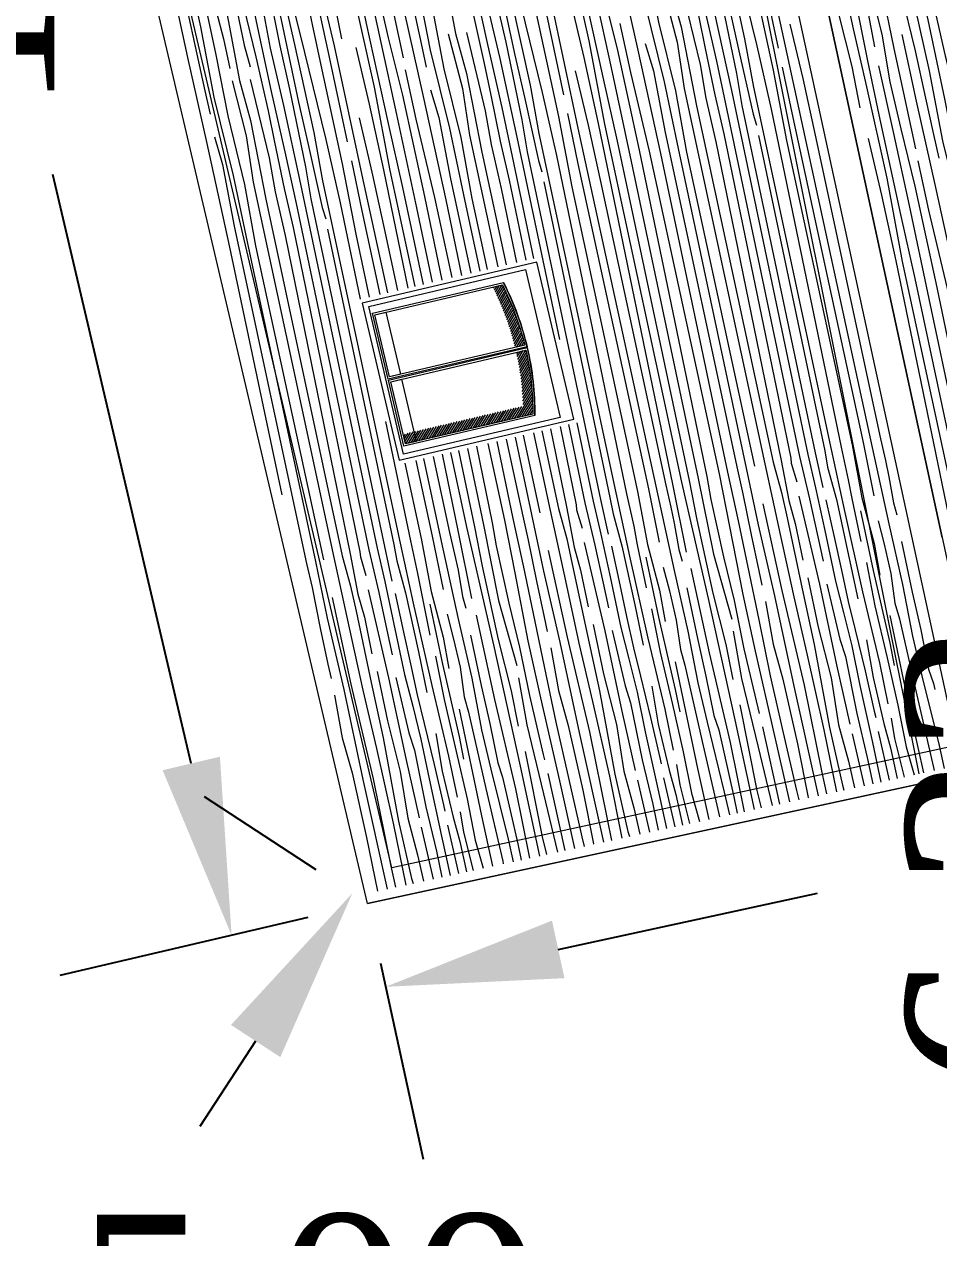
# Model space of a CAD drawing. Header units: millimetres. Extents: x -17502 to -16646, y 1856 to 2034.
# Drawn here: x -17043.692 to -17042.76, y 1866.048 to 1867.286 of the extents above; entities that cross this region are included whole.
import ezdxf

# ---------------------------------------------------------------- set-up
doc = ezdxf.new("R2010")
doc.units = ezdxf.units.MM
doc.layers.get('0').update_dxf_attribs({"lineweight": 9})
doc.layers.get('Defpoints').update_dxf_attribs({"lineweight": 9})
doc.layers.add('blocs', color=7, linetype='Continuous')
doc.styles.get("Standard").update_dxf_attribs({"font": 'times.ttf'})
doc.dimstyles.get("Standard").update_dxf_attribs({"dimtxt": 0.18, "dimasz": 0.18, "dimexe": 0.18, "dimexo": 0.0625, "dimgap": 0.09, "dimtad": 0, "dimtih": 1, "dimtoh": 1, "dimzin": 0, "dimdsep": 46, "dimtxsty": 'Standard', "dimcen": 0.09, "dimadec": 0, "dimazin": 0, "dimtfac": 1, "dimtofl": 0, "dimtmove": 0, "dimatfit": 3, "dimfxl": 1, "dimtolj": 1, "dimtzin": 0, "dimarcsym": 0})
picture_1 = doc.add_image_def('image4.jpg', size_in_pixel=(1012, 939))

# ---------------------------------------------------------------- blocks, each defined once
blk = doc.blocks.new('*D489')
at = {"color": 0, "lineweight": -2, "transparency": 16777216}
for p, q in [((-17047.9288, 1868.2725), (-17048.5349, 1867.3979)), ((-17048.2844, 1867.4434), (-17046.349, 1866.1021)), ((-17043.889, 1864.3972), (-17045.8243, 1865.7384)), ((-17043.2375, 1865.0212), (-17043.8436, 1864.1467))]:
    blk.add_line(p, q, dxfattribs=at)
at = {"color": 0, "lineweight": 9, "transparency": 16777216}
for points in [[(-17048.2673, 1867.468), (-17048.3015, 1867.4187), (-17048.4323, 1867.5459)], [(-17043.8719, 1864.4218), (-17043.9061, 1864.3725), (-17043.741, 1864.2946)]]:
    blk.add_solid(points, dxfattribs=at)
at = {"layer": 'Defpoints', "color": 0, "lineweight": 9, "transparency": 16777216}
for p in [(-17047.8932, 1868.3239), (-17048.4323, 1867.5459), (-17043.2019, 1865.0726)]:
    blk.add_point(p, dxfattribs=at)
at = {"color": 0, "lineweight": 9, "transparency": 16777216, "insert": (-17046.0867, 1865.9203), "char_height": 0.18, "attachment_point": 5}
blk.add_mtext('\\A1;env 28.50', dxfattribs=at)
blk = doc.blocks.new('*D498')
at = {"color": 0, "lineweight": -2, "transparency": 16777216}
for p, q in [((-17042.0849, 1866.598), (-17042.0416, 1866.398)), ((-17042.2557, 1866.5358), (-17042.5199, 1866.4786)), ((-17043.1478, 1866.3425), (-17042.8836, 1866.3998)), ((-17043.329, 1866.3285), (-17043.2856, 1866.1285))]:
    blk.add_line(p, q, dxfattribs=at)
at = {"color": 0, "lineweight": 9, "transparency": 16777216}
for points in [[(-17042.262, 1866.5652), (-17042.2493, 1866.5065), (-17042.0797, 1866.574)], [(-17043.1542, 1866.3719), (-17043.1415, 1866.3132), (-17043.3238, 1866.3044)]]:
    blk.add_solid(points, dxfattribs=at)
at = {"layer": 'Defpoints', "color": 0, "lineweight": 9, "transparency": 16777216}
for p in [(-17042.0982, 1866.6591), (-17043.3422, 1866.3895), (-17043.3238, 1866.3044)]:
    blk.add_point(p, dxfattribs=at)
at = {"color": 0, "lineweight": 9, "transparency": 16777216, "insert": (-17042.7017, 1866.4392), "char_height": 0.18, "attachment_point": 5, "rotation": 90}
blk.add_mtext('\\A1;6.33', dxfattribs=at)
blk = doc.blocks.new('*D499')
at = {"color": 0, "lineweight": -2, "transparency": 16777216}
for p, q in [((-17043.9405, 1868.6626), (-17044.1935, 1868.6032)), ((-17043.9771, 1868.4691), (-17043.836, 1867.8684)), ((-17043.522, 1866.5322), (-17043.6632, 1867.1329)), ((-17043.403, 1866.3752), (-17043.6561, 1866.3158))]:
    blk.add_line(p, q, dxfattribs=at)
at = {"color": 0, "lineweight": 9, "transparency": 16777216}
for points in [[(-17044.0063, 1868.4623), (-17043.9479, 1868.476), (-17044.0183, 1868.6444)], [(-17043.5512, 1866.5253), (-17043.4928, 1866.5391), (-17043.4809, 1866.357)]]:
    blk.add_solid(points, dxfattribs=at)
at = {"layer": 'Defpoints', "color": 0, "lineweight": 9, "transparency": 16777216}
for p in [(-17043.8796, 1868.6769), (-17044.0183, 1868.6444), (-17043.3422, 1866.3895)]:
    blk.add_point(p, dxfattribs=at)
at = {"color": 0, "lineweight": 9, "transparency": 16777216, "insert": (-17043.7496, 1867.5007), "char_height": 0.18, "attachment_point": 5, "rotation": 90}
blk.add_mtext('\\A1;11.69', dxfattribs=at)
blk = doc.blocks.new('*D520')
at = {"color": 0, "lineweight": -2, "transparency": 16777216}
for p, q in [((-17043.3945, 1866.4238), (-17043.5085, 1866.4983)), ((-17043.4564, 1866.2491), (-17043.5134, 1866.1619)), ((-17043.8082, 1865.7111), (-17043.7512, 1865.7983)), ((-17043.9434, 1865.5845), (-17044.0574, 1865.659))]:
    blk.add_line(p, q, dxfattribs=at)
at = {"color": 0, "lineweight": 9, "transparency": 16777216}
for points in [[(-17043.4815, 1866.2655), (-17043.4312, 1866.2327), (-17043.3578, 1866.3998)], [(-17043.8333, 1865.7276), (-17043.7831, 1865.6947), (-17043.9067, 1865.5605)]]:
    blk.add_solid(points, dxfattribs=at)
at = {"layer": 'Defpoints', "color": 0, "lineweight": 9, "transparency": 16777216}
for p in [(-17043.3422, 1866.3895), (-17043.9067, 1865.5605), (-17043.8911, 1865.5503)]:
    blk.add_point(p, dxfattribs=at)
at = {"color": 0, "lineweight": 9, "transparency": 16777216, "insert": (-17043.6323, 1865.9801), "char_height": 0.18, "attachment_point": 5}
blk.add_mtext('\\A1;env 5.00', dxfattribs=at)

msp = doc.modelspace()

# ---------------------------------------------------------------- hatches: boundary and pattern name
at = {"lineweight": 9}
h = msp.add_hatch(dxfattribs=at)
h.set_pattern_fill('ANSI31', color=252, scale=0.000602858, angle=193.2219, style=0)
h.set_pattern_definition([(238.221880835, (-18271.3973924, 5704.4939485), (0.0016271413906, -0.0010080103321), [])])
edge = h.paths.add_edge_path()
edge.add_line((-17043.182, 1866.9588), (-17043.1917, 1866.9565))
edge.add_arc((-17043.4669, 1866.8893), 0.2833, 13.7299, 27.0492)
edge.add_line((-17043.2146, 1867.0181), (-17043.2048, 1867.0204))
edge.add_arc((-17043.4614, 1866.8906), 0.2876, 13.7223, 26.8388, ccw=False)
edge = h.paths.add_edge_path()
edge.add_arc((-17043.4614, 1866.8906), 0.2876, -0.395, 12.7214, ccw=False)
edge.add_line((-17043.1738, 1866.8886), (-17043.3037, 1866.8581))
edge.add_line((-17043.3037, 1866.8581), (-17043.306, 1866.8679))
edge.add_line((-17043.306, 1866.8679), (-17043.1837, 1866.8966))
edge.add_arc((-17043.4669, 1866.8893), 0.2833, 1.4784, 12.7139)
edge.add_line((-17043.1905, 1866.9517), (-17043.1809, 1866.9539))

# ---------------------------------------------------------------- linework, layer by layer
for points in [[(-17042.7564, 1866.7627), (-17043.1679, 1868.662), (-17043.0811, 1868.7632), (-17041.7244, 1869.0349), (-17041.6435, 1868.6311), (-17041.5948, 1868.6409), (-17041.5938, 1868.6359), (-17042.4349, 1868.4633), (-17042.0982, 1866.6591), (-17042.7055, 1866.5275), (-17042.7296, 1866.6388)], [(-17042.7564, 1866.7627), (-17042.7055, 1866.5275), (-17042.1277, 1866.6527), (-17042.4662, 1868.4667), (-17043.0879, 1868.7552), (-17043.1679, 1868.662), (-17042.7564, 1866.7627)], [(-17042.4222, 1868.2226), (-17042.1347, 1866.682), (-17043.3175, 1866.4257), (-17043.8635, 1868.7495)], [(-17043.2061, 1868.6486), (-17042.7801, 1866.5216)], [(-17043.3422, 1866.3895), (-17042.0982, 1866.6591)]]:
    msp.add_lwpolyline(points, dxfattribs=at)
for points in [[(-17043.1974, 1868.6556), (-17042.7349, 1866.5211), (-17043.3422, 1866.3895), (-17043.8796, 1868.6769), (-17043.8459, 1868.6766), (-17043.7989, 1868.6831), (-17043.7614, 1868.6946), (-17043.7223, 1868.7135), (-17043.6945, 1868.732), (-17043.6693, 1868.7538), (-17043.6497, 1868.775), (-17043.6266, 1868.8074), (-17043.6137, 1868.8312), (-17043.6071, 1868.846), (-17043.1974, 1868.6556)], [(-17043.1321, 1866.8835), (-17043.1697, 1867.0435), (-17043.3478, 1867.0017), (-17043.3102, 1866.8417)], [(-17043.1813, 1867.0359), (-17043.1459, 1866.8852), (-17043.3056, 1866.8477), (-17043.341, 1866.9984)], [(-17043.3235, 1866.9925), (-17043.3086, 1866.9291), (-17043.3198, 1866.9265), (-17043.3347, 1866.9899)], [(-17043.3075, 1866.9242), (-17043.2926, 1866.8607), (-17043.3037, 1866.8581), (-17043.3186, 1866.9216)]]:
    msp.add_lwpolyline(points, close=True, dxfattribs=at)
for points in [[(-17043.2037, 1867.0228, -0.06042), (-17043.1796, 1866.9573), (-17043.3213, 1866.924), (-17043.3371, 1866.9914)], [(-17043.2048, 1867.0204, -0.057294), (-17043.182, 1866.9588), (-17043.3198, 1866.9265), (-17043.3347, 1866.9899)], [(-17043.1794, 1866.9563, -0.06042), (-17043.1718, 1866.887), (-17043.3052, 1866.8557), (-17043.321, 1866.9231)], [(-17043.1809, 1866.9539, -0.057294), (-17043.1738, 1866.8886), (-17043.3037, 1866.8581), (-17043.3186, 1866.9216)]]:
    msp.add_lwpolyline(points, format="xyb", close=True, dxfattribs=at)
msp.add_arc((-17043.4614, 1866.8906), 0.2896, 359.292, 27.1518, dxfattribs=at)
at = {"layer": 'blocs', "lineweight": 9}
for points in [[(-17043.0554, 1867.9051), (-17043.0384, 1867.8271), (-17043.0245, 1867.7653), (-17043.0144, 1867.7125), (-17043.0047, 1867.6723), (-17042.9873, 1867.601), (-17042.9756, 1867.5495), (-17042.961, 1867.478), (-17042.9562, 1867.441), (-17042.9371, 1867.3597), (-17042.9088, 1867.2277), (-17042.8278, 1866.8545)], [(-17043.1563, 1867.8902), (-17043.1478, 1867.8591), (-17043.1422, 1867.8335), (-17043.1268, 1867.7608), (-17043.1145, 1867.7043), (-17043.0989, 1867.6194), (-17043.0856, 1867.5607), (-17043.0717, 1867.5139), (-17043.0645, 1867.468), (-17043.0617, 1867.4574), (-17043.0484, 1867.4025), (-17043.0452, 1867.3858), (-17043.0336, 1867.3241), (-17043.0224, 1867.2834), (-17043.0068, 1867.2031), (-17042.9287, 1866.8395)], [(-17043.1838, 1867.8842), (-17043.1717, 1867.8263), (-17043.1549, 1867.7538), (-17043.1354, 1867.6618), (-17043.1105, 1867.5497), (-17043.093, 1867.4672), (-17043.0733, 1867.379), (-17043.0596, 1867.3073), (-17043.0398, 1867.2275), (-17043.0255, 1867.1596), (-17042.9562, 1866.8335)], [(-17043.2499, 1867.8698), (-17043.2225, 1867.7512), (-17043.1955, 1867.6273), (-17043.1739, 1867.528), (-17043.1507, 1867.4216), (-17043.1373, 1867.3624), (-17043.1165, 1867.2694), (-17043.1007, 1867.1844), (-17043.0222, 1866.8192)], [(-17043.2742, 1867.8578), (-17043.2572, 1867.7797), (-17043.2433, 1867.7179), (-17043.2332, 1867.6652), (-17043.2235, 1867.625), (-17043.2061, 1867.5536), (-17043.1944, 1867.5021), (-17043.1798, 1867.4306), (-17043.175, 1867.3936), (-17043.1559, 1867.3123), (-17043.1277, 1867.1803), (-17043.0466, 1866.8072)], [(-17043.4027, 1867.8368), (-17043.3905, 1867.7789), (-17043.3738, 1867.7065), (-17043.3542, 1867.6144), (-17043.3294, 1867.5024), (-17043.3119, 1867.4199), (-17043.2922, 1867.3316), (-17043.2784, 1867.2599), (-17043.2587, 1867.1801), (-17043.2444, 1867.1123), (-17043.2278, 1867.0344)], [(-17043.3752, 1867.8428), (-17043.3666, 1867.8118), (-17043.3611, 1867.7862), (-17043.3457, 1867.7134), (-17043.3334, 1867.6569), (-17043.3177, 1867.572), (-17043.3045, 1867.5133), (-17043.2905, 1867.4666), (-17043.2834, 1867.4207), (-17043.2806, 1867.41), (-17043.2672, 1867.3552), (-17043.264, 1867.3385), (-17043.2525, 1867.2768), (-17043.2413, 1867.236), (-17043.2257, 1867.1558), (-17043.2009, 1867.0407)], [(-17043.4301, 1867.8308), (-17043.4198, 1867.7772), (-17043.4063, 1867.7078), (-17043.3937, 1867.6499), (-17043.3742, 1867.5652), (-17043.3568, 1867.488), (-17043.3406, 1867.4159), (-17043.3283, 1867.3544), (-17043.3156, 1867.296), (-17043.306, 1867.252)], [(-17043.4687, 1867.8224), (-17043.4414, 1867.7038), (-17043.4144, 1867.58), (-17043.3928, 1867.4807), (-17043.3696, 1867.3742), (-17043.3562, 1867.3151), (-17043.3354, 1867.222), (-17043.3196, 1867.137), (-17043.2942, 1867.0188)], [(-17042.9076, 1867.738), (-17042.8973, 1867.6844), (-17042.8838, 1867.6149), (-17042.8712, 1867.5571), (-17042.8517, 1867.4724), (-17042.8344, 1867.3952), (-17042.8181, 1867.3231), (-17042.8058, 1867.2616), (-17042.7931, 1867.2032), (-17042.7835, 1867.1592)], [(-17042.8802, 1867.744), (-17042.868, 1867.6861), (-17042.8513, 1867.6136), (-17042.8317, 1867.5216), (-17042.8069, 1867.4096), (-17042.7894, 1867.3271), (-17042.7697, 1867.2388), (-17042.7559, 1867.1671), (-17042.7362, 1867.0873), (-17042.7219, 1867.0195), (-17042.6712, 1866.7811)], [(-17042.8613, 1867.7481), (-17042.8457, 1867.6763), (-17042.8318, 1867.6126), (-17042.8179, 1867.5532), (-17042.8009, 1867.477), (-17042.7878, 1867.4127), (-17042.7661, 1867.3108), (-17042.7532, 1867.2539), (-17042.7463, 1867.2264), (-17042.7398, 1867.1964)], [(-17042.9462, 1867.7296), (-17042.9189, 1867.611), (-17042.8919, 1867.4871), (-17042.8703, 1867.3878), (-17042.8471, 1867.2814), (-17042.8337, 1867.2223), (-17042.8129, 1867.1292), (-17042.7971, 1867.0442), (-17042.7375, 1866.7668)], [(-17043.0611, 1867.7089), (-17043.0546, 1867.6704), (-17043.0434, 1867.6235), (-17043.0366, 1867.5987), (-17043.0219, 1867.5314), (-17043.0197, 1867.5126), (-17043.0073, 1867.4556), (-17042.9912, 1867.386), (-17042.9734, 1867.302), (-17042.9636, 1867.259), (-17042.949, 1867.1946), (-17042.9456, 1867.1831)], [(-17043.2799, 1867.6616), (-17043.2734, 1867.623), (-17043.2623, 1867.5761), (-17043.2555, 1867.5513), (-17043.2408, 1867.484), (-17043.2386, 1867.4653), (-17043.2262, 1867.4083), (-17043.2101, 1867.3386), (-17043.1922, 1867.2547), (-17043.1824, 1867.2117), (-17043.1679, 1867.1472), (-17043.1645, 1867.1357)], [(-17043.1903, 1867.6425), (-17043.1728, 1867.5551), (-17043.1549, 1867.4824), (-17043.1361, 1867.389), (-17043.1247, 1867.3341), (-17043.1025, 1867.2323), (-17043.0878, 1867.1668)], [(-17042.9368, 1867.6414), (-17042.918, 1867.5554), (-17042.8965, 1867.4641), (-17042.8818, 1867.3917), (-17042.8684, 1867.3228), (-17042.8484, 1867.243), (-17042.8403, 1867.201)], [(-17043.0362, 1867.629), (-17043.0326, 1867.6082), (-17043.0204, 1867.5587), (-17042.9989, 1867.4558), (-17042.9773, 1867.3609), (-17042.9578, 1867.2712), (-17042.9488, 1867.222), (-17042.8696, 1866.8524), (-17042.8696, 1866.8524)], [(-17043.1672, 1867.6201), (-17043.147, 1867.5274), (-17043.1346, 1867.468), (-17043.1217, 1867.4161), (-17043.1133, 1867.3677), (-17043.1023, 1867.3197), (-17043.0879, 1867.2611), (-17043.0654, 1867.1577), (-17042.9962, 1866.8248)], [(-17043.0759, 1867.6131), (-17043.0629, 1867.5577), (-17043.0531, 1867.5081), (-17043.039, 1867.4435), (-17043.0295, 1867.4), (-17043.0168, 1867.3484), (-17043.0044, 1867.2933), (-17042.9979, 1867.2614), (-17042.9881, 1867.2142), (-17042.9789, 1867.1744), (-17042.9107, 1866.8435), (-17042.9107, 1866.8435)], [(-17043.0492, 1867.6155), (-17043.0371, 1867.5622), (-17043.022, 1867.495), (-17043.0062, 1867.4289), (-17042.9925, 1867.3595), (-17042.9824, 1867.3152), (-17042.9661, 1867.2361), (-17042.9608, 1867.2034), (-17042.8858, 1866.8489), (-17042.8858, 1866.8489)], [(-17043.4091, 1867.5951), (-17043.3917, 1867.5078), (-17043.3737, 1867.435), (-17043.355, 1867.3416), (-17043.3436, 1867.2868), (-17043.3214, 1867.1849), (-17043.3066, 1867.1195)], [(-17043.255, 1867.5817), (-17043.2514, 1867.5609), (-17043.2392, 1867.5114), (-17043.2178, 1867.4085), (-17043.1962, 1867.3136), (-17043.1766, 1867.2239), (-17043.1676, 1867.1746), (-17043.0885, 1866.8051), (-17043.0885, 1866.8051)], [(-17042.8933, 1867.5775), (-17042.885, 1867.5294), (-17042.8681, 1867.4591), (-17042.852, 1867.3924), (-17042.8371, 1867.3243), (-17042.8254, 1867.2631)], [(-17043.386, 1867.5727), (-17043.3658, 1867.4801), (-17043.3534, 1867.4206), (-17043.3405, 1867.3687), (-17043.3321, 1867.3203), (-17043.3211, 1867.2723), (-17043.3068, 1867.2138), (-17043.2843, 1867.1104), (-17043.2666, 1867.0253)], [(-17043.2948, 1867.5657), (-17043.2818, 1867.5103), (-17043.2719, 1867.4608), (-17043.2578, 1867.3962), (-17043.2484, 1867.3527), (-17043.2357, 1867.3011), (-17043.2232, 1867.246), (-17043.2167, 1867.214), (-17043.2069, 1867.1668), (-17043.1978, 1867.127), (-17043.181, 1867.0454)], [(-17043.268, 1867.5681), (-17043.256, 1867.5148), (-17043.2409, 1867.4476), (-17043.2251, 1867.3815), (-17043.2114, 1867.3122), (-17043.2012, 1867.2679), (-17043.1849, 1867.1887), (-17043.1796, 1867.1561), (-17043.1046, 1866.8015), (-17043.1046, 1866.8015)], [(-17043.0086, 1867.55), (-17042.9943, 1867.4822), (-17042.9813, 1867.4094), (-17042.9671, 1867.3528), (-17042.9454, 1867.264), (-17042.9309, 1867.1995), (-17042.8593, 1866.8547)], [(-17043.0473, 1867.5268), (-17043.0337, 1867.4626), (-17043.024, 1867.42), (-17043.0133, 1867.3685), (-17043.0012, 1867.3129), (-17042.9866, 1867.2484), (-17042.9758, 1867.1986), (-17042.9017, 1866.8454)], [(-17043.2275, 1867.5026), (-17043.2132, 1867.4348), (-17043.2001, 1867.362), (-17043.1859, 1867.3054), (-17043.1642, 1867.2167), (-17043.1497, 1867.1522), (-17043.0781, 1866.8073)], [(-17042.8866, 1867.5023), (-17042.8692, 1867.415), (-17042.8512, 1867.3422), (-17042.8325, 1867.2488), (-17042.8211, 1867.1939), (-17042.7989, 1867.0921), (-17042.7841, 1867.0267)], [(-17043.0886, 1867.4902), (-17043.0747, 1867.4307), (-17043.0577, 1867.3504), (-17043.0455, 1867.2882), (-17043.0284, 1867.2181), (-17043.0172, 1867.1557), (-17042.9478, 1866.8354)], [(-17042.9759, 1867.4993), (-17042.9607, 1867.4336), (-17042.9411, 1867.3434), (-17042.9237, 1867.2617)], [(-17043.2661, 1867.4794), (-17043.2526, 1867.4152), (-17043.2429, 1867.3727), (-17043.2321, 1867.3212), (-17043.22, 1867.2656), (-17043.2055, 1867.2011), (-17043.1947, 1867.1513), (-17043.1729, 1867.0473)], [(-17042.8635, 1867.4799), (-17042.8433, 1867.3873), (-17042.8309, 1867.3278), (-17042.818, 1867.2759), (-17042.8096, 1867.2275), (-17042.7986, 1867.1795), (-17042.7843, 1867.121), (-17042.7618, 1867.0176), (-17042.7108, 1866.7725)], [(-17043.3307, 1867.4543), (-17043.321, 1867.4119), (-17043.3063, 1867.3519), (-17043.2958, 1867.3038), (-17043.2877, 1867.2664), (-17043.2824, 1867.2423)], [(-17043.1948, 1867.452), (-17043.1795, 1867.3862), (-17043.1599, 1867.2961), (-17043.1426, 1867.2143)], [(-17043.3075, 1867.4428), (-17043.2936, 1867.3834), (-17043.2765, 1867.303), (-17043.2644, 1867.2408), (-17043.2473, 1867.1708), (-17043.2361, 1867.1084), (-17043.2204, 1867.0361)], [(-17043.0156, 1867.4291), (-17043.0024, 1867.3573), (-17042.9887, 1867.2988), (-17042.9712, 1867.2185), (-17042.8933, 1866.8473), (-17042.8933, 1866.8473)], [(-17042.9713, 1867.4372), (-17042.9506, 1867.3398), (-17042.9287, 1867.2393), (-17042.915, 1867.1676), (-17042.8483, 1866.8571)], [(-17043.1012, 1867.4158), (-17043.0864, 1867.3477), (-17043.0667, 1867.2598), (-17043.0437, 1867.1544), (-17042.9752, 1866.8294)], [(-17043.5512, 1867.4062), (-17043.5414, 1867.3639), (-17043.5267, 1867.3038), (-17043.5163, 1867.2557), (-17043.5081, 1867.2183), (-17043.5029, 1867.1943)], [(-17043.1902, 1867.3899), (-17043.1694, 1867.2924), (-17043.1476, 1867.192), (-17043.1339, 1867.1202), (-17043.0672, 1866.8097)], [(-17043.2345, 1867.3818), (-17043.2212, 1867.31), (-17043.2075, 1867.2514), (-17043.19, 1867.1711), (-17043.1467, 1866.9645)], [(-17043.1248, 1867.3839), (-17043.1098, 1867.3148), (-17043.0938, 1867.2416), (-17043.0736, 1867.1462), (-17043.0051, 1866.8229)], [(-17043.3201, 1867.3685), (-17043.3053, 1867.3004), (-17043.2856, 1867.2124), (-17043.2626, 1867.107), (-17043.2464, 1867.03)], [(-17042.8082, 1867.3615), (-17042.7985, 1867.3191), (-17042.7838, 1867.259), (-17042.7733, 1867.2109), (-17042.7652, 1867.1736), (-17042.7599, 1867.1495)], [(-17042.785, 1867.35), (-17042.7711, 1867.2906), (-17042.754, 1867.2102), (-17042.7419, 1867.148), (-17042.7248, 1867.078), (-17042.7136, 1867.0156), (-17042.6631, 1866.7829)], [(-17043.4233, 1867.329), (-17043.4206, 1867.3139), (-17043.4064, 1867.2574), (-17043.3847, 1867.1686), (-17043.3702, 1867.1041), (-17043.3498, 1867.0057)], [(-17043.4086, 1867.3324), (-17043.3899, 1867.2444), (-17043.368, 1867.1439), (-17043.3543, 1867.0722), (-17043.3405, 1867.0079)], [(-17043.3992, 1867.3346), (-17043.3804, 1867.248), (-17043.363, 1867.1663)], [(-17043.3933, 1867.336), (-17043.3764, 1867.2642), (-17043.3481, 1867.1323), (-17043.322, 1867.0122)], [(-17043.3824, 1867.3386), (-17043.3801, 1867.3279), (-17043.3689, 1867.2714)], [(-17043.3437, 1867.3365), (-17043.3286, 1867.2674), (-17043.3127, 1867.1942), (-17043.2925, 1867.0989), (-17043.2764, 1867.023)], [(-17043.5405, 1867.3204), (-17043.5257, 1867.2523), (-17043.506, 1867.1644), (-17043.4831, 1867.0589), (-17043.4297, 1866.8061)], [(-17043.4785, 1867.316), (-17043.4682, 1867.265), (-17043.4619, 1867.2428)], [(-17043.4717, 1867.3176), (-17043.4688, 1867.3046), (-17043.4561, 1867.253), (-17043.4437, 1867.1979), (-17043.4372, 1867.166), (-17043.4274, 1867.1188), (-17043.4182, 1867.0789), (-17043.35, 1866.748), (-17043.35, 1866.748)], [(-17043.4623, 1867.3198), (-17043.4526, 1867.2731), (-17043.4405, 1867.2175), (-17043.426, 1867.153), (-17043.4151, 1867.1032), (-17043.3411, 1866.75)], [(-17043.4528, 1867.322), (-17043.4417, 1867.2619), (-17043.428, 1867.2034), (-17043.4105, 1867.1231), (-17043.3326, 1866.7518), (-17043.3326, 1866.7518)], [(-17043.4437, 1867.3242), (-17043.4318, 1867.2641), (-17043.4217, 1867.2198), (-17043.4054, 1867.1407), (-17043.4001, 1867.108), (-17043.3251, 1866.7535), (-17043.3251, 1866.7535)], [(-17043.4386, 1867.3254), (-17043.4305, 1867.2906), (-17043.4127, 1867.2066), (-17043.4029, 1867.1636), (-17043.3884, 1867.0991), (-17043.3849, 1867.0877)], [(-17043.4307, 1867.3272), (-17043.4166, 1867.2655), (-17043.3971, 1867.1758), (-17043.3881, 1867.1265), (-17043.3089, 1866.757), (-17043.3089, 1866.757)], [(-17043.0411, 1867.3239), (-17043.0266, 1867.2679), (-17043.0195, 1867.2205), (-17042.9373, 1866.8377), (-17042.9373, 1866.8377)], [(-17043.0226, 1867.3251), (-17043.0033, 1867.2452), (-17042.9972, 1867.2108), (-17042.987, 1867.1661), (-17042.9206, 1866.8413)], [(-17043.5178, 1867.3068), (-17043.5126, 1867.2835), (-17043.4989, 1867.2118), (-17043.4792, 1867.132), (-17043.4649, 1867.0642), (-17043.3955, 1866.7381)], [(-17043.5084, 1867.309), (-17043.497, 1867.2549), (-17043.4848, 1867.1927), (-17043.4677, 1867.1227), (-17043.4565, 1867.0603), (-17043.3871, 1866.74)], [(-17043.499, 1867.3112), (-17043.4962, 1867.2986), (-17043.4892, 1867.2712), (-17043.4827, 1867.2411)], [(-17043.4892, 1867.3135), (-17043.4877, 1867.3071), (-17043.4845, 1867.2904), (-17043.4729, 1867.2287), (-17043.4617, 1867.1879), (-17043.4461, 1867.1077), (-17043.368, 1866.7441)], [(-17043.1355, 1867.3097), (-17043.1219, 1867.2521), (-17043.1073, 1867.1851)], [(-17043.085, 1867.287), (-17043.074, 1867.2368), (-17043.055, 1867.1568), (-17042.9836, 1866.8276)], [(-17042.9116, 1867.2861), (-17042.8985, 1867.2307), (-17042.886, 1867.1731), (-17042.8193, 1866.8634)], [(-17043.26, 1867.2765), (-17043.2454, 1867.2205), (-17043.2384, 1867.1732), (-17043.2095, 1867.0387)], [(-17043.2414, 1867.2778), (-17043.2222, 1867.1979), (-17043.2161, 1867.1635), (-17043.2059, 1867.1187), (-17043.1904, 1867.0432)], [(-17043.0591, 1867.2667), (-17043.0508, 1867.2385), (-17043.0388, 1867.1757), (-17042.9651, 1866.8316), (-17042.9651, 1866.8316)], [(-17042.7976, 1867.2756), (-17042.7828, 1867.2076), (-17042.7631, 1867.1196), (-17042.7401, 1867.0142), (-17042.6901, 1866.777)], [(-17043.3543, 1867.2624), (-17043.3407, 1867.2048), (-17043.3261, 1867.1377)], [(-17042.9195, 1867.2424), (-17042.9088, 1867.1912), (-17042.837, 1866.8595)], [(-17042.8212, 1867.2437), (-17042.8061, 1867.1746), (-17042.7902, 1867.1014), (-17042.77, 1867.0061), (-17042.72, 1866.7705)], [(-17043.4804, 1867.2285), (-17043.4659, 1867.1724), (-17043.4588, 1867.1251), (-17043.3766, 1866.7422), (-17043.3766, 1866.7422)], [(-17043.4619, 1867.2297), (-17043.4426, 1867.1498), (-17043.4365, 1867.1154), (-17043.4263, 1867.0707), (-17043.3599, 1866.7459)], [(-17043.3038, 1867.2396), (-17043.2929, 1867.1895), (-17043.2739, 1867.1094), (-17043.2562, 1867.0277)], [(-17043.1305, 1867.2387), (-17043.1174, 1867.1833), (-17043.1048, 1867.1258), (-17043.0382, 1866.816)], [(-17043.278, 1867.2194), (-17043.2697, 1867.1912), (-17043.2576, 1867.1284), (-17043.237, 1867.0322)], [(-17043.1384, 1867.195), (-17043.1277, 1867.1438), (-17043.0558, 1866.8122)], [(-17043.3509, 1867.1906), (-17043.3378, 1867.1353), (-17043.3253, 1867.0777), (-17043.3117, 1867.0147)], [(-17043.1073, 1867.1851), (-17043.0312, 1866.8172)], [(-17043.4984, 1867.1713), (-17043.4901, 1867.1431), (-17043.4781, 1867.0803), (-17043.4045, 1866.7362), (-17043.4045, 1866.7362)], [(-17043.0878, 1867.1668), (-17043.0143, 1866.8209)], [(-17042.9438, 1867.1727), (-17042.8762, 1866.851)], [(-17042.8319, 1867.1696), (-17042.8182, 1867.1119), (-17042.8036, 1867.0449)], [(-17043.3588, 1867.147), (-17043.3482, 1867.0957), (-17043.3297, 1867.0104)], [(-17042.7813, 1867.1468), (-17042.7704, 1867.0966), (-17042.7514, 1867.0166), (-17042.699, 1866.7751)], [(-17043.3261, 1867.1377), (-17043.3012, 1867.0171)], [(-17043.3066, 1867.1195), (-17043.2857, 1867.0208)], [(-17043.1627, 1867.1253), (-17043.0951, 1866.8036)], [(-17043.3831, 1867.0772), (-17043.3155, 1866.7555)], [(-17042.8036, 1867.0449), (-17042.7458, 1866.765)], [(-17042.7841, 1867.0267), (-17042.7293, 1866.7685)], [(-17043.3239, 1866.881), (-17043.2986, 1866.7592)], [(-17043.1646, 1866.8714), (-17043.1475, 1866.7922)], [(-17043.1557, 1866.8735), (-17043.1394, 1866.794)], [(-17043.146, 1866.8758), (-17043.1296, 1866.7961), (-17043.1296, 1866.7961)], [(-17043.1373, 1866.8778), (-17043.1206, 1866.7981)], [(-17043.1289, 1866.8798), (-17043.1122, 1866.7999), (-17043.1122, 1866.7999)], [(-17043.2195, 1866.8585), (-17043.2025, 1866.7802)], [(-17043.2106, 1866.8606), (-17043.1941, 1866.7821)], [(-17043.2008, 1866.8629), (-17043.184, 1866.7843), (-17043.184, 1866.7843)], [(-17043.1918, 1866.865), (-17043.1751, 1866.7862)], [(-17043.1837, 1866.8669), (-17043.1666, 1866.788)], [(-17043.1732, 1866.8694), (-17043.1562, 1866.7903), (-17043.1562, 1866.7903)], [(-17042.837, 1866.8595), (-17042.826, 1866.8052)], [(-17042.8193, 1866.8634), (-17042.8143, 1866.8411), (-17042.8107, 1866.8247), (-17042.8061, 1866.7979), (-17042.8027, 1866.7859)], [(-17043.2753, 1866.8454), (-17043.2587, 1866.7679)], [(-17043.2661, 1866.8476), (-17043.2501, 1866.7699)], [(-17043.2578, 1866.8495), (-17043.2411, 1866.7718)], [(-17043.2497, 1866.8514), (-17043.2331, 1866.7735)], [(-17043.2405, 1866.8536), (-17043.2239, 1866.7756)], [(-17043.2313, 1866.8558), (-17043.2151, 1866.7775)], [(-17042.9017, 1866.8454), (-17042.8915, 1866.8021), (-17042.8831, 1866.7635), (-17042.8777, 1866.7384)], [(-17042.8933, 1866.8473), (-17042.8855, 1866.8134), (-17042.8761, 1866.7699), (-17042.8653, 1866.7182), (-17042.8569, 1866.6862), (-17042.8486, 1866.6523), (-17042.8402, 1866.6118), (-17042.8275, 1866.5535), (-17042.8188, 1866.5132)], [(-17042.8858, 1866.8489), (-17042.8781, 1866.8136)], [(-17042.8762, 1866.851), (-17042.8732, 1866.8343), (-17042.8642, 1866.8015), (-17042.8511, 1866.7414), (-17042.8425, 1866.7)], [(-17042.8696, 1866.8524), (-17042.8562, 1866.7911), (-17042.8375, 1866.7073), (-17042.8204, 1866.6349), (-17042.8117, 1866.5931)], [(-17042.8593, 1866.8547), (-17042.8521, 1866.8216), (-17042.8484, 1866.8026), (-17042.8393, 1866.7586)], [(-17042.8483, 1866.8571), (-17042.8382, 1866.803), (-17042.8257, 1866.7564), (-17042.8201, 1866.7243)], [(-17042.8278, 1866.8545), (-17042.8108, 1866.7765), (-17042.7968, 1866.7147), (-17042.7868, 1866.6619), (-17042.7771, 1866.6217), (-17042.7596, 1866.5504), (-17042.7544, 1866.5272)], [(-17043.3042, 1866.8386), (-17043.2876, 1866.7616)], [(-17043.293, 1866.8413), (-17043.2763, 1866.7641)], [(-17043.2853, 1866.8431), (-17043.2671, 1866.7591)], [(-17042.9562, 1866.8335), (-17042.944, 1866.7757), (-17042.9273, 1866.7032), (-17042.9077, 1866.6112), (-17042.8829, 1866.4993)], [(-17042.9373, 1866.8377), (-17042.9217, 1866.7659), (-17042.9078, 1866.7022), (-17042.8939, 1866.6427), (-17042.8769, 1866.5666), (-17042.864, 1866.5034)], [(-17042.9287, 1866.8395), (-17042.9202, 1866.8085), (-17042.9146, 1866.7829), (-17042.8992, 1866.7102), (-17042.8869, 1866.6537), (-17042.8712, 1866.5688), (-17042.858, 1866.5101), (-17042.8565, 1866.5051)], [(-17042.9206, 1866.8413), (-17042.9127, 1866.8003), (-17042.9062, 1866.7768), (-17042.8986, 1866.7395)], [(-17042.9107, 1866.8435), (-17042.9102, 1866.8384), (-17042.9047, 1866.8194)], [(-17043.0143, 1866.8209), (-17043.0064, 1866.7807), (-17042.9902, 1866.706), (-17042.9771, 1866.6536), (-17042.9699, 1866.6177)], [(-17043.0051, 1866.8229), (-17042.9897, 1866.7457), (-17042.971, 1866.6795)], [(-17042.9962, 1866.8248), (-17042.9922, 1866.8014), (-17042.9795, 1866.7431), (-17042.9686, 1866.6983), (-17042.9585, 1866.649), (-17042.9443, 1866.5888), (-17042.943, 1866.5832)], [(-17042.9836, 1866.8276), (-17042.9733, 1866.774), (-17042.9598, 1866.7045), (-17042.9472, 1866.6467), (-17042.9277, 1866.5619), (-17042.9122, 1866.493)], [(-17042.9752, 1866.8294), (-17042.9644, 1866.7796), (-17042.9546, 1866.7324), (-17042.9434, 1866.6786), (-17042.9316, 1866.6216), (-17042.9184, 1866.5634), (-17042.905, 1866.5046), (-17042.9026, 1866.4951)], [(-17042.9651, 1866.8316), (-17042.9595, 1866.8072), (-17042.9513, 1866.7655), (-17042.9433, 1866.7288), (-17042.9401, 1866.7142)], [(-17043.0672, 1866.8097), (-17043.057, 1866.7557), (-17043.0445, 1866.7091), (-17043.0389, 1866.6769)], [(-17043.0558, 1866.8122), (-17043.0448, 1866.7579)], [(-17043.0382, 1866.816), (-17043.0332, 1866.7937), (-17043.0296, 1866.7773), (-17043.0249, 1866.7506), (-17043.0215, 1866.7386)], [(-17043.0312, 1866.8172), (-17043.0175, 1866.7477)], [(-17043.0222, 1866.8192), (-17042.9949, 1866.7006), (-17042.9679, 1866.5767), (-17042.948, 1866.4852)], [(-17043.1296, 1866.7961), (-17043.1291, 1866.791), (-17043.1236, 1866.7721)], [(-17043.1206, 1866.7981), (-17043.1104, 1866.7547), (-17043.102, 1866.7162), (-17043.0965, 1866.691)], [(-17043.1122, 1866.7999), (-17043.1044, 1866.766), (-17043.0949, 1866.7225), (-17043.0841, 1866.6708), (-17043.0758, 1866.6388), (-17043.0674, 1866.6049), (-17043.0591, 1866.5645), (-17043.0464, 1866.5062), (-17043.0376, 1866.4658)], [(-17043.1046, 1866.8015), (-17043.0969, 1866.7662)], [(-17043.0951, 1866.8036), (-17043.092, 1866.7869), (-17043.083, 1866.7541), (-17043.0699, 1866.694), (-17043.0614, 1866.6527)], [(-17043.0885, 1866.8051), (-17043.0751, 1866.7437), (-17043.0564, 1866.6599), (-17043.0392, 1866.5875), (-17043.0306, 1866.5457)], [(-17043.0781, 1866.8073), (-17043.0709, 1866.7742), (-17043.0673, 1866.7553), (-17043.0582, 1866.7112)], [(-17043.0466, 1866.8072), (-17043.0296, 1866.7291), (-17043.0157, 1866.6673), (-17043.0056, 1866.6146), (-17042.9959, 1866.5744), (-17042.9785, 1866.503), (-17042.9732, 1866.4798)], [(-17042.9392, 1866.7969), (-17042.92, 1866.7085), (-17042.8971, 1866.612), (-17042.8791, 1866.5229), (-17042.8745, 1866.5011)], [(-17042.9025, 1866.8049), (-17042.8815, 1866.715), (-17042.8641, 1866.6328), (-17042.8504, 1866.5724)], [(-17042.8749, 1866.8011), (-17042.8663, 1866.7616), (-17042.8592, 1866.7293), (-17042.8523, 1866.6975), (-17042.8451, 1866.6685), (-17042.835, 1866.6266), (-17042.8256, 1866.5854), (-17042.8242, 1866.5791)], [(-17043.184, 1866.7843), (-17043.1784, 1866.7598), (-17043.1701, 1866.7181), (-17043.1622, 1866.6815), (-17043.159, 1866.6668)], [(-17043.1751, 1866.7862), (-17043.1629, 1866.7283), (-17043.1462, 1866.6559), (-17043.1266, 1866.5638), (-17043.1018, 1866.4519)], [(-17043.1562, 1866.7903), (-17043.1406, 1866.7185), (-17043.1267, 1866.6548), (-17043.1128, 1866.5954), (-17043.0957, 1866.5192), (-17043.0829, 1866.456)], [(-17043.1475, 1866.7922), (-17043.139, 1866.7612), (-17043.1335, 1866.7356), (-17043.1181, 1866.6628), (-17043.1058, 1866.6063), (-17043.0901, 1866.5214), (-17043.0769, 1866.4627), (-17043.0753, 1866.4576)], [(-17043.1394, 1866.794), (-17043.1316, 1866.7529), (-17043.1251, 1866.7295), (-17043.1174, 1866.6921)], [(-17042.8396, 1866.79), (-17042.8267, 1866.7289), (-17042.8097, 1866.6551), (-17042.8052, 1866.6321)], [(-17043.2411, 1866.7718), (-17043.2138, 1866.6532), (-17043.1868, 1866.5294), (-17043.1668, 1866.4378)], [(-17043.2331, 1866.7735), (-17043.2253, 1866.7334), (-17043.209, 1866.6586), (-17043.196, 1866.6062), (-17043.1887, 1866.5703)], [(-17043.2239, 1866.7756), (-17043.2086, 1866.6984), (-17043.1899, 1866.6322)], [(-17043.2151, 1866.7775), (-17043.211, 1866.7541), (-17043.1983, 1866.6957), (-17043.1875, 1866.6509), (-17043.1773, 1866.6016), (-17043.1631, 1866.5415), (-17043.1619, 1866.5358)], [(-17043.2025, 1866.7802), (-17043.1922, 1866.7266), (-17043.1787, 1866.6572), (-17043.1661, 1866.5993), (-17043.1466, 1866.5146), (-17043.1311, 1866.4456)], [(-17043.1941, 1866.7821), (-17043.1832, 1866.7323), (-17043.1735, 1866.6851), (-17043.1623, 1866.6312), (-17043.1504, 1866.5743), (-17043.1372, 1866.516), (-17043.1239, 1866.4573), (-17043.1215, 1866.4476)], [(-17042.8218, 1866.7798), (-17042.8157, 1866.7558), (-17042.8087, 1866.7258), (-17042.8045, 1866.6957), (-17042.8, 1866.6798), (-17042.7822, 1866.6019), (-17042.7651, 1866.5281), (-17042.7645, 1866.525)], [(-17043.2986, 1866.7592), (-17043.2914, 1866.7261), (-17043.2877, 1866.7072), (-17043.2786, 1866.6631)], [(-17043.2876, 1866.7616), (-17043.2775, 1866.7076), (-17043.265, 1866.661), (-17043.2594, 1866.6289)], [(-17043.2763, 1866.7641), (-17043.2653, 1866.7098)], [(-17043.2671, 1866.7591), (-17043.2501, 1866.6811), (-17043.2361, 1866.6193), (-17043.2261, 1866.5665), (-17043.2164, 1866.5263), (-17043.199, 1866.4549), (-17043.1937, 1866.432)], [(-17043.2587, 1866.7679), (-17043.2536, 1866.7456), (-17043.25, 1866.7292), (-17043.2454, 1866.7025), (-17043.242, 1866.6905)], [(-17043.2501, 1866.7699), (-17043.2363, 1866.7003)], [(-17042.7979, 1866.7586), (-17042.787, 1866.707), (-17042.7783, 1866.6684), (-17042.7703, 1866.6284), (-17042.7653, 1866.6137), (-17042.764, 1866.6077)], [(-17043.3599, 1866.7459), (-17043.3521, 1866.7049), (-17043.3455, 1866.6814), (-17043.3379, 1866.6441)], [(-17043.35, 1866.748), (-17043.3496, 1866.743), (-17043.344, 1866.724)], [(-17043.3411, 1866.75), (-17043.3309, 1866.7067), (-17043.3225, 1866.6681), (-17043.317, 1866.643)], [(-17043.3326, 1866.7518), (-17043.3248, 1866.7179), (-17043.3154, 1866.6744), (-17043.3046, 1866.6228), (-17043.2962, 1866.5908), (-17043.2879, 1866.5569), (-17043.2795, 1866.5164), (-17043.2669, 1866.4581), (-17043.2581, 1866.418)], [(-17043.3251, 1866.7535), (-17043.3174, 1866.7181)], [(-17043.3155, 1866.7555), (-17043.3125, 1866.7389), (-17043.3035, 1866.7061), (-17043.2904, 1866.646), (-17043.2819, 1866.6046)], [(-17043.3089, 1866.757), (-17043.2956, 1866.6956), (-17043.2768, 1866.6118), (-17043.2597, 1866.5395), (-17043.251, 1866.4977)], [(-17043.1581, 1866.7495), (-17043.1389, 1866.6611), (-17043.116, 1866.5646), (-17043.098, 1866.4755), (-17043.0934, 1866.4537)], [(-17043.1213, 1866.7575), (-17043.1004, 1866.6676), (-17043.0829, 1866.5855), (-17043.0693, 1866.525)], [(-17043.0937, 1866.7538), (-17043.0851, 1866.7143), (-17043.0781, 1866.682), (-17043.0712, 1866.6501), (-17043.0639, 1866.6212), (-17043.0538, 1866.5792), (-17043.0444, 1866.538), (-17043.043, 1866.5318)], [(-17043.4045, 1866.7362), (-17043.3988, 1866.7118), (-17043.3906, 1866.6701), (-17043.3826, 1866.6334), (-17043.3794, 1866.6187)], [(-17043.3955, 1866.7381), (-17043.3833, 1866.6803), (-17043.3666, 1866.6078), (-17043.3471, 1866.5157), (-17043.3223, 1866.4041)], [(-17043.3766, 1866.7422), (-17043.361, 1866.6705), (-17043.3471, 1866.6068), (-17043.3332, 1866.5473), (-17043.3162, 1866.4712), (-17043.3034, 1866.4082)], [(-17043.368, 1866.7441), (-17043.3595, 1866.7131), (-17043.3539, 1866.6875), (-17043.3385, 1866.6148), (-17043.3262, 1866.5582), (-17043.3106, 1866.4733), (-17043.2973, 1866.4147), (-17043.2959, 1866.4099)], [(-17043.0584, 1866.7426), (-17043.0456, 1866.6815), (-17043.0286, 1866.6077), (-17043.024, 1866.5847)], [(-17042.8337, 1866.7372), (-17042.825, 1866.6931), (-17042.8125, 1866.6399), (-17042.8015, 1866.5916), (-17042.7932, 1866.5492), (-17042.785, 1866.5205)], [(-17043.0407, 1866.7325), (-17043.0345, 1866.7084), (-17043.0275, 1866.6785), (-17043.0233, 1866.6484), (-17043.0189, 1866.6324), (-17043.001, 1866.5546), (-17042.984, 1866.4808), (-17042.9834, 1866.4776)], [(-17043.0128, 1866.731), (-17042.994, 1866.645), (-17042.9725, 1866.5537), (-17042.9582, 1866.483)], [(-17042.8932, 1866.7214), (-17042.8827, 1866.6711), (-17042.8696, 1866.6194), (-17042.862, 1866.5717), (-17042.852, 1866.5344), (-17042.8458, 1866.5074)], [(-17043.3418, 1866.7094), (-17043.3208, 1866.6196), (-17043.3034, 1866.5374), (-17043.2897, 1866.4769)], [(-17043.0168, 1866.7113), (-17043.0059, 1866.6596), (-17042.9972, 1866.6211), (-17042.9891, 1866.581), (-17042.9842, 1866.5664), (-17042.9687, 1866.4983), (-17042.9653, 1866.4815)], [(-17042.874, 1866.7152), (-17042.8608, 1866.6589), (-17042.8551, 1866.6413), (-17042.8434, 1866.5833), (-17042.8327, 1866.5382), (-17042.8271, 1866.5114)], [(-17043.3785, 1866.7014), (-17043.3593, 1866.6131), (-17043.3364, 1866.5166), (-17043.3184, 1866.4275), (-17043.3139, 1866.406)], [(-17043.3142, 1866.7057), (-17043.3056, 1866.6662), (-17043.2986, 1866.6339), (-17043.2916, 1866.6021), (-17043.2844, 1866.5731), (-17043.2743, 1866.5311), (-17043.2649, 1866.49), (-17043.2635, 1866.4837)], [(-17042.9365, 1866.6975), (-17042.9287, 1866.654), (-17042.9188, 1866.6182), (-17042.904, 1866.5523), (-17042.8929, 1866.4975), (-17042.8928, 1866.4972)], [(-17043.2789, 1866.6946), (-17043.266, 1866.6335), (-17043.249, 1866.5596), (-17043.2445, 1866.5367)], [(-17043.2611, 1866.6844), (-17043.255, 1866.6604), (-17043.248, 1866.6304), (-17043.2438, 1866.6003), (-17043.2394, 1866.5844), (-17043.2215, 1866.5065), (-17043.2045, 1866.4327), (-17043.2039, 1866.4298)], [(-17043.0526, 1866.6899), (-17043.0439, 1866.6457), (-17043.0314, 1866.5925), (-17043.0204, 1866.5442), (-17043.0121, 1866.5018), (-17043.0038, 1866.4731)], [(-17043.2316, 1866.6836), (-17043.2129, 1866.5976), (-17043.1914, 1866.5064), (-17043.177, 1866.4356)], [(-17043.1121, 1866.674), (-17043.1016, 1866.6237), (-17043.0885, 1866.5721), (-17043.0809, 1866.5244), (-17043.0709, 1866.4871), (-17043.0647, 1866.46)], [(-17042.8097, 1866.6831), (-17042.7869, 1866.5743), (-17042.7754, 1866.5226)], [(-17043.2372, 1866.6632), (-17043.2263, 1866.6116), (-17043.2176, 1866.573), (-17043.2096, 1866.5329), (-17043.2046, 1866.5183), (-17043.1891, 1866.4502), (-17043.1858, 1866.4337)], [(-17043.0929, 1866.6679), (-17043.0797, 1866.6115), (-17043.074, 1866.594), (-17043.0623, 1866.5359), (-17043.0515, 1866.4908), (-17043.046, 1866.464)], [(-17042.9694, 1866.667), (-17042.961, 1866.619), (-17042.9441, 1866.5487), (-17042.9297, 1866.4892)], [(-17043.1553, 1866.6501), (-17043.1476, 1866.6066), (-17043.1376, 1866.5708), (-17043.1229, 1866.5049), (-17043.1118, 1866.4502), (-17043.1117, 1866.4498)], [(-17042.8335, 1866.6583), (-17042.8269, 1866.6198), (-17042.8158, 1866.5729), (-17042.809, 1866.5481), (-17042.8022, 1866.5168)], [(-17043.273, 1866.6418), (-17043.2643, 1866.5976), (-17043.2518, 1866.5445), (-17043.2408, 1866.4961), (-17043.2325, 1866.4538), (-17043.2244, 1866.4254)], [(-17043.0285, 1866.6357), (-17043.0058, 1866.527), (-17042.9942, 1866.4752)], [(-17043.3325, 1866.626), (-17043.322, 1866.5756), (-17043.3089, 1866.524), (-17043.3013, 1866.4763), (-17043.2913, 1866.439), (-17043.2852, 1866.4122)], [(-17043.3133, 1866.6198), (-17043.3001, 1866.5635), (-17043.2944, 1866.5459), (-17043.2827, 1866.4879), (-17043.272, 1866.4428), (-17043.2665, 1866.4162)], [(-17043.1882, 1866.6197), (-17043.1799, 1866.5716), (-17043.163, 1866.5013), (-17043.1486, 1866.4418)], [(-17043.0523, 1866.611), (-17043.0458, 1866.5724), (-17043.0346, 1866.5255), (-17043.0278, 1866.5007), (-17043.021, 1866.4694)], [(-17043.3758, 1866.602), (-17043.368, 1866.5585), (-17043.3581, 1866.5227), (-17043.3433, 1866.4568), (-17043.3322, 1866.4021), (-17043.3322, 1866.402)], [(-17043.249, 1866.5876), (-17043.2262, 1866.4789), (-17043.2148, 1866.4274)], [(-17042.9626, 1866.5919), (-17042.9452, 1866.5045), (-17042.9408, 1866.4868)], [(-17042.8085, 1866.5784), (-17042.8049, 1866.5576), (-17042.7953, 1866.5183)], [(-17043.2728, 1866.5629), (-17043.2663, 1866.5244), (-17043.2551, 1866.4775), (-17043.2483, 1866.4526), (-17043.2415, 1866.4216)], [(-17042.9395, 1866.5695), (-17042.9224, 1866.4908)], [(-17042.8483, 1866.5625), (-17042.8359, 1866.5095)], [(-17042.8215, 1866.5648), (-17042.8103, 1866.5151)], [(-17043.1815, 1866.5445), (-17043.1641, 1866.4572), (-17043.1597, 1866.4394)], [(-17043.0274, 1866.5311), (-17043.0238, 1866.5103), (-17043.0141, 1866.4709)], [(-17043.1584, 1866.5221), (-17043.1412, 1866.4434)], [(-17043.0671, 1866.5151), (-17043.0547, 1866.4621)], [(-17043.0404, 1866.5175), (-17043.0291, 1866.4677)], [(-17043.2478, 1866.483), (-17043.2443, 1866.4622), (-17043.2346, 1866.4231)], [(-17043.2876, 1866.4671), (-17043.2752, 1866.4143)], [(-17043.2609, 1866.4694), (-17043.2496, 1866.4199)]]:
    msp.add_lwpolyline(points, dxfattribs=at)

# ---------------------------------------------------------------- dimensions: what is measured, and where the dimension line sits
at = {"lineweight": 9}
for p1, p2, distance, text, picture, middle in [((-17043.3422, 1866.3895), (-17043.8796, 1868.6769), 0.1424, '11.69', '*D499', (-17043.7496, 1867.5007)), ((-17043.2019, 1865.0726), (-17047.8932, 1868.3239), 0.9465, 'env 28.50', '*D489', (-17046.0867, 1865.9203)), ((-17042.0982, 1866.6591), (-17043.3422, 1866.3895), 0.0871, '6.33', '*D498', (-17042.7017, 1866.4392)), ((-17043.3422, 1866.3895), (-17043.8911, 1865.5503), -0.0187, 'env 5.00', '*D520', (-17043.6323, 1865.9801))]:
    dim = msp.add_aligned_dim(p1=p1, p2=p2, distance=distance, text=text, dimstyle='Standard', dxfattribs=at)
    dim.commit()
    dim.dimension.update_dxf_attribs({"geometry": picture, "text_midpoint": middle})

# ---------------------------------------------------------------- pictures from other files: only their frames are drawn
image = msp.add_image(picture_1, insert=(-17053.3489, 1863.3827), size_in_units=(17.1365, 15.9004), dxfattribs=at)
image.dxf.flags = 7

doc.saveas('drawing.dxf')
